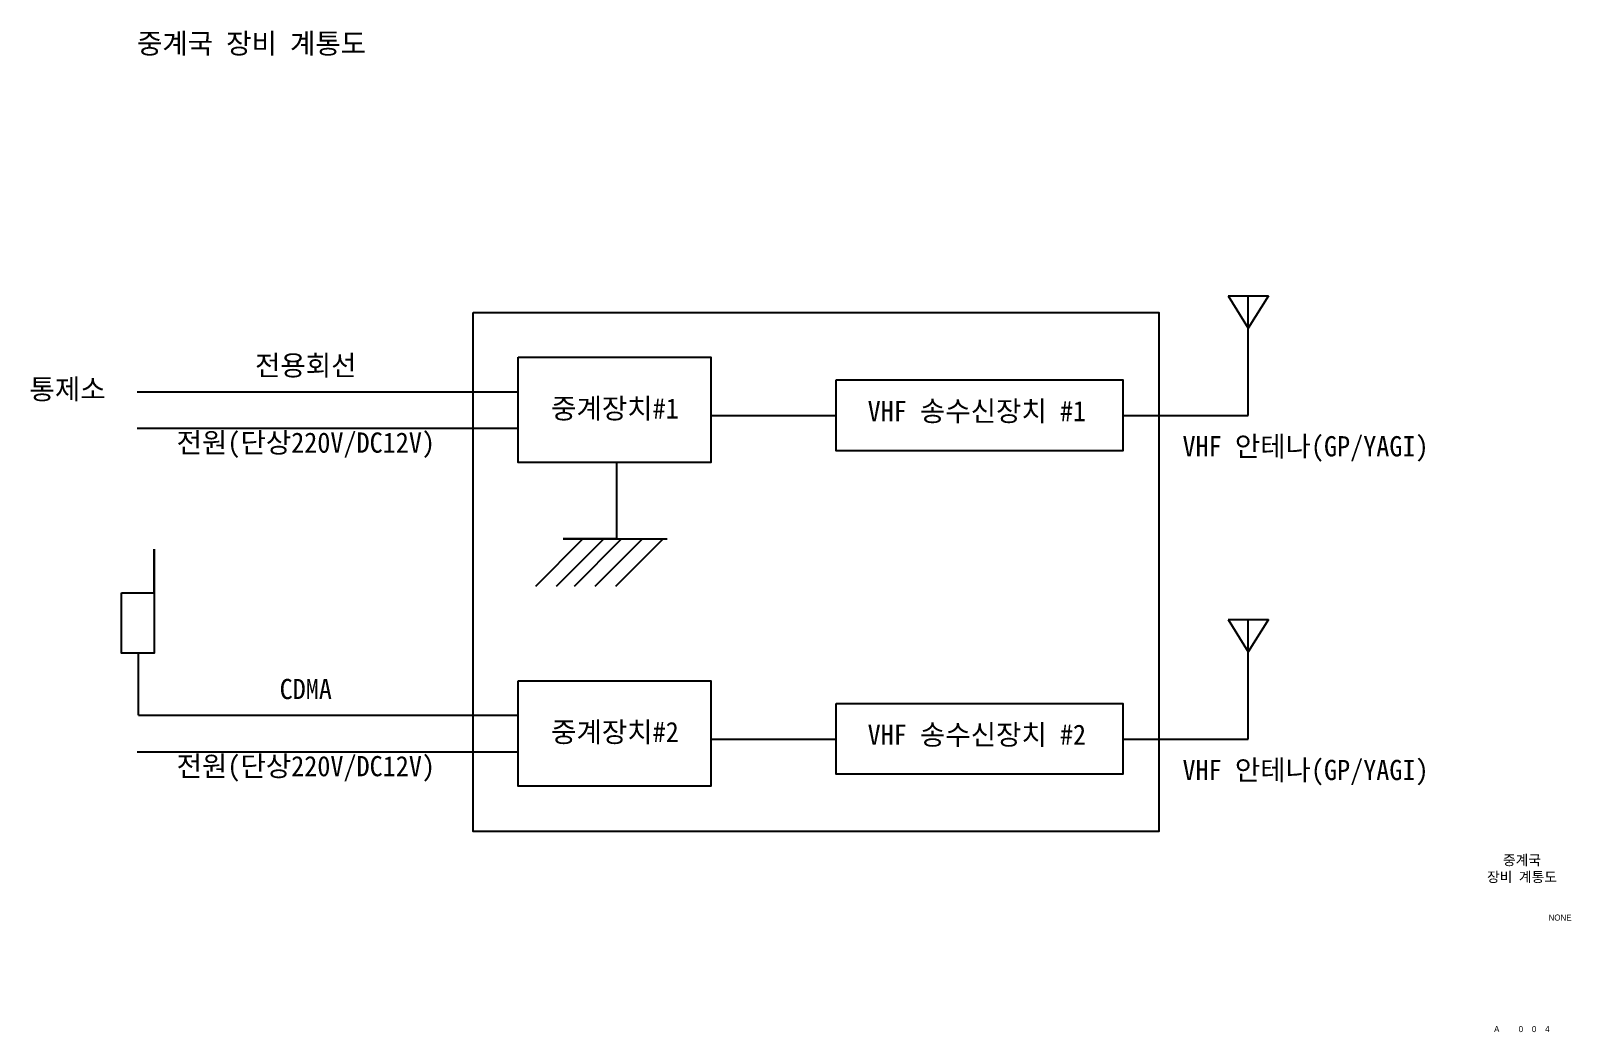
# Model space of a CAD drawing. Header units: millimetres. Extents: x 21 to 402, y 14 to 261.
import ezdxf
from ezdxf.enums import TextEntityAlignment as Align

# ---------------------------------------------------------------- set-up
doc = ezdxf.new("R2010")
doc.units = ezdxf.units.MM
doc.layers.get('0').update_dxf_attribs({"linetype": 'CONTINUOUS'})
doc.layers.add('cable', color=1, linetype='CONTINUOUS')
doc.layers.add('txt', color=7, linetype='CONTINUOUS')
doc.styles.add('M', font='')
doc.styles.add('style', font='')
doc.styles.add('style1', font='')
doc.styles.get('M').set_extended_font_data('Gulim')
doc.styles.get('style').set_extended_font_data('GulimChe')
doc.styles.get('style1').set_extended_font_data('GulimChe')

msp = doc.modelspace()

# ---------------------------------------------------------------- linework, layer by layer
at = {"color": 0}
for p, q in [((317.17, 195.64), (327.17, 195.64)), ((317.17, 195.64), (322.17, 187.64)), ((322.17, 187.64), (322.17, 195.64)), ((327.17, 195.64), (322.17, 187.64)), ((322.17, 166.05), (322.17, 166.05)), ((189.27, 154.4), (166, 154.4)), ((166, 154.4), (166, 135.53)), ((157.43, 135.28), (145.92, 123.78)), ((157.43, 135.28), (145.92, 123.78)), ((162.57, 135.28), (151.06, 123.78)), ((166, 135.53), (152.77, 135.53)), ((152.77, 135.53), (166, 135.53)), ((166.98, 135.28), (155.47, 123.78)), ((166.98, 135.28), (155.47, 123.78)), ((172.12, 135.28), (160.61, 123.78)), ((177.27, 135.28), (165.75, 123.78)), ((166, 135.53), (166, 135.53)), ((166, 135.53), (178.49, 135.53)), ((51.63, 122.2), (51.63, 132.99)), ((51.63, 132.99), (51.63, 132.99)), ((51.63, 132.99), (51.63, 122.2)), ((51.63, 122.2), (51.63, 122.2)), ((51.63, 122.2), (51.63, 122.2)), ((51.63, 122.2), (51.63, 122.2)), ((51.63, 122.2), (51.63, 122.2)), ((317.17, 115.61), (327.17, 115.61)), ((317.17, 115.61), (322.17, 107.61)), ((322.17, 107.61), (322.17, 115.61)), ((327.17, 115.61), (322.17, 107.61)), ((47.79, 91.89), (47.79, 107.23)), ((47.79, 91.89), (47.79, 91.89)), ((322.17, 86.02), (322.17, 86.02)), ((189.27, 74.37), (166, 74.37))]:
    msp.add_line(p, q, dxfattribs=at)
at = {"color": 1}
for p, q in [((322.17, 166.05), (322.17, 187.64)), ((322.17, 86.02), (322.17, 107.61))]:
    msp.add_line(p, q, dxfattribs=at)
at = {"color": 0}
for points in [[(130.54, 191.54), (300.06, 191.54), (300.06, 63.13), (130.54, 63.13)], [(141.64, 180.48), (189.27, 180.48), (189.27, 154.4), (141.64, 154.4)], [(220.29, 174.85), (291.16, 174.85), (291.16, 157.33), (220.29, 157.33)], [(43.61, 122.2), (51.63, 122.2), (51.63, 107.23), (43.61, 107.23)], [(141.64, 100.45), (189.27, 100.45), (189.27, 74.37), (141.64, 74.37)], [(220.29, 94.82), (291.16, 94.82), (291.16, 77.31), (220.29, 77.31)]]:
    msp.add_lwpolyline(points, close=True, dxfattribs=at)
at = {"layer": 'cable'}
for p, q in [((47.44, 171.92), (141.64, 171.92)), ((189.52, 166.05), (220.29, 166.05)), ((291.4, 166.05), (322.17, 166.05)), ((47.44, 162.87), (141.64, 162.87)), ((47.79, 91.89), (141.64, 91.89)), ((189.52, 86.02), (220.29, 86.02)), ((291.4, 86.02), (322.17, 86.02)), ((47.44, 82.84), (141.64, 82.84))]:
    msp.add_line(p, q, dxfattribs=at)

# ---------------------------------------------------------------- texts
at = {"style": 'M', "width": 1.002349}
for s, p in [('NONE', (399.24, 41.86)), ('A', (383.58, 14.28)), ('0', (389.56, 14.28)), ('0', (392.82, 14.28)), ('4', (396.09, 14.28))]:
    msp.add_text(s, height=1.5, dxfattribs=at).set_placement(p, align=Align.MIDDLE_CENTER)
at = {"insert": (389.82, 53.85), "char_height": 2.5, "width": 34.7927, "attachment_point": 5, "style": 'style'}
msp.add_mtext('중계국\\P장비 계통도', dxfattribs=at)
at = {"layer": 'txt', "style": 'style1'}
msp.add_text('중계국 장비 계통도', height=5, dxfattribs=at).set_placement((47.42, 255.54))
for s, p in [('전용회선', (89.15, 174.42)), ('통제소', (30.25, 168.55)), ('전원(단상220V/DC12V)', (89.15, 155.34)), ('CDMA', (89.15, 94.39)), ('전원(단상220V/DC12V)', (89.15, 75.31))]:
    msp.add_text(s, height=5, dxfattribs=at).set_placement(p, align=Align.BOTTOM_CENTER)
for s, p in [('중계장치#1', (165.58, 167.78)), ('VHF 송수신장치 #1', (255.05, 167.13)), ('VHF 안테나(GP/YAGI)', (336.32, 158.43)), ('중계장치#2', (165.58, 87.75)), ('VHF 송수신장치 #2', (255.05, 87.1)), ('VHF 안테나(GP/YAGI)', (336.32, 78.37))]:
    msp.add_text(s, height=5, dxfattribs=at).set_placement(p, align=Align.MIDDLE_CENTER)

doc.saveas('drawing.dxf')
